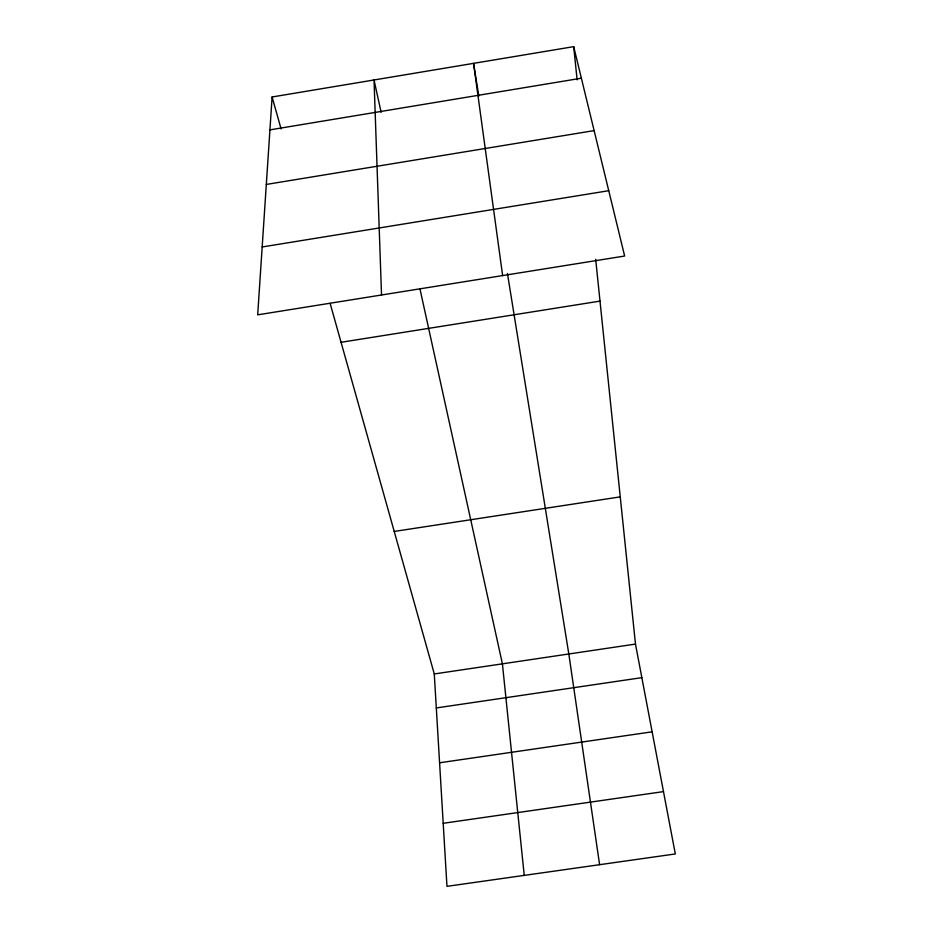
<?xml version="1.0" encoding="UTF-8"?>
<svg xmlns="http://www.w3.org/2000/svg" width="933" height="933" viewBox="0 0 933 933"><rect width="100%" height="100%" fill="white"/><g stroke="black" fill="none" stroke-linecap="round" stroke-linejoin="round"><path stroke-width="1.4" d="M272.109 96.985L257.683 314.841L624.644 256.027L573.69 46.65L272.109 96.985L281.101 128.941M269.94 129.874L581.364 78.209M266.325 184.442L594.123 130.608M262.185 246.965L608.748 190.705M341.058 342.294L600.012 301.114M394.227 531.448L620.258 496.869M330.13 303.388L434.277 673.953L635.478 644.085L595.686 259.351M436.306 707.949L641.846 677.65M439.583 762.786L652.132 731.822M443.198 823.303L663.48 791.616M381.142 112.345L374.028 79.97L381.527 294.991M419.978 288.985L502.409 663.841L524.241 875.387M635.478 644.085L675.317 853.952L446.965 886.35L434.277 673.953M478.839 96.134L473.556 63.362L502.63 275.573M507.447 273.497L568.815 653.986L599.604 864.693M573.69 46.65L577.119 79.83"/></g></svg>
